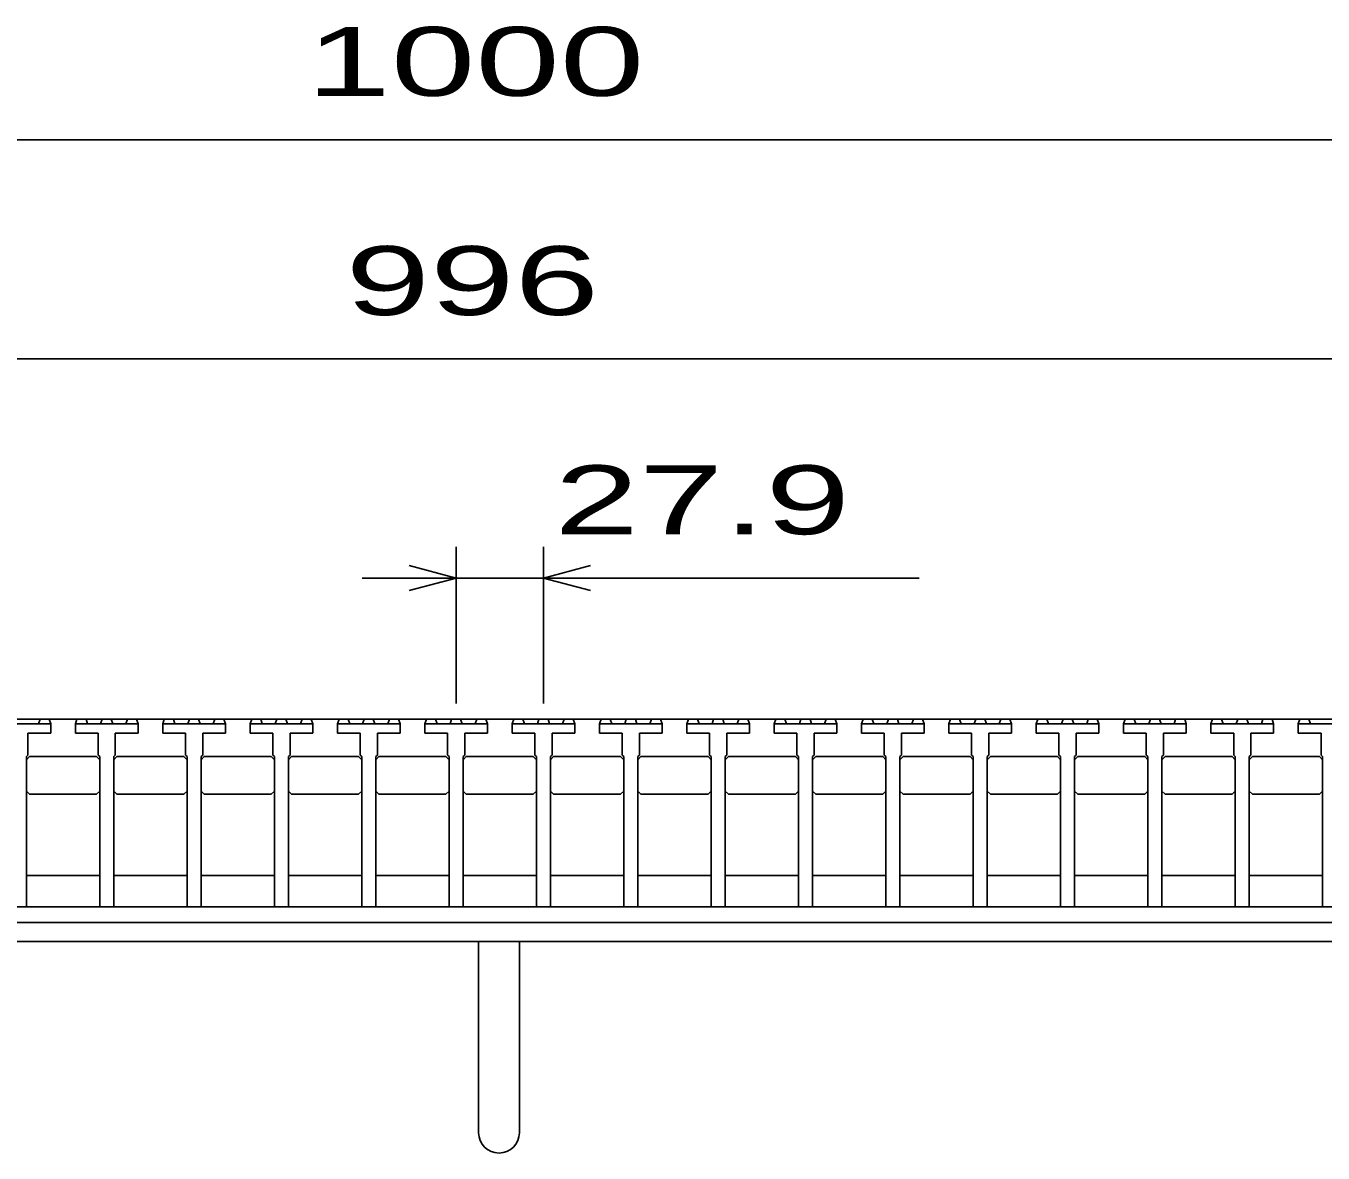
# Model space of a CAD drawing. Units: millimetres, scale not verified. Extents: x -1820 to 1731, y -1282 to 1054.
# Drawn here: x -1001.1 to -586.8, y -710.6 to -350.7 of the extents above; entities that cross this region are included whole.
import ezdxf
from ezdxf.enums import TextEntityAlignment as Align

# ---------------------------------------------------------------- set-up
doc = ezdxf.new("R2010")
doc.units = ezdxf.units.MM
doc.header["$LTSCALE"] = 10
for name, color, linetype, lineweight in [('16', 3, 'Continuous', 25), ('19', 6, 'Continuous', 25), ('22', 2, 'Continuous', 25)]:
    doc.layers.add(name, color=color, linetype=linetype, lineweight=lineweight)
doc.styles.add('ベクトル', font='')
doc.styles.get('ベクトル').set_extended_font_data('ベクトル')

msp = doc.modelspace()

# ---------------------------------------------------------------- linework, layer by layer
at = {"layer": '16'}
for p, q in [((-1348, -572), (-352, -572)), ((-993.2, -573.5), (-1013.2, -573.5)), ((-997.1, -573.5), (-996.6, -572)), ((-996.6, -572), (-993.7, -572)), ((-993.7, -572), (-993.2, -573.5)), ((-993.2, -576.5), (-993.2, -573.5)), ((-985.3, -573.5), (-984.8, -572)), ((-985.3, -573.5), (-985.3, -576.5)), ((-965.3, -573.5), (-985.3, -573.5)), ((-984.8, -572), (-981.9, -572)), ((-981.9, -572), (-981.4, -573.5)), ((-977.25, -573.5), (-976.75, -572)), ((-976.75, -572), (-973.85, -572)), ((-973.85, -572), (-973.35, -573.5)), ((-969.2, -573.5), (-968.7, -572)), ((-968.7, -572), (-965.8, -572)), ((-965.8, -572), (-965.3, -573.5)), ((-965.3, -576.5), (-965.3, -573.5)), ((-957.4, -573.5), (-956.9, -572)), ((-957.4, -573.5), (-957.4, -576.5)), ((-937.4, -573.5), (-957.4, -573.5)), ((-956.9, -572), (-954, -572)), ((-954, -572), (-953.5, -573.5)), ((-949.35, -573.5), (-948.85, -572)), ((-948.85, -572), (-945.95, -572)), ((-945.95, -572), (-945.45, -573.5)), ((-941.3, -573.5), (-940.8, -572)), ((-940.8, -572), (-937.9, -572)), ((-937.9, -572), (-937.4, -573.5)), ((-937.4, -576.5), (-937.4, -573.5)), ((-929.5, -573.5), (-929, -572)), ((-929.5, -573.5), (-929.5, -576.5)), ((-909.5, -573.5), (-929.5, -573.5)), ((-929, -572), (-926.1, -572)), ((-926.1, -572), (-925.6, -573.5)), ((-921.45, -573.5), (-920.95, -572)), ((-920.95, -572), (-918.05, -572)), ((-918.05, -572), (-917.55, -573.5)), ((-913.4, -573.5), (-912.9, -572)), ((-912.9, -572), (-910, -572)), ((-910, -572), (-909.5, -573.5)), ((-909.5, -576.5), (-909.5, -573.5)), ((-901.6, -573.5), (-901.1, -572)), ((-901.6, -573.5), (-901.6, -576.5)), ((-881.6, -573.5), (-901.6, -573.5)), ((-901.1, -572), (-898.2, -572)), ((-898.2, -572), (-897.7, -573.5)), ((-893.55, -573.5), (-893.05, -572)), ((-893.05, -572), (-890.15, -572)), ((-890.15, -572), (-889.65, -573.5)), ((-885.5, -573.5), (-885, -572)), ((-885, -572), (-882.1, -572)), ((-882.1, -572), (-881.6, -573.5)), ((-881.6, -576.5), (-881.6, -573.5)), ((-873.7, -573.5), (-873.2, -572)), ((-873.7, -573.5), (-873.7, -576.5)), ((-853.7, -573.5), (-873.7, -573.5)), ((-873.2, -572), (-870.3, -572)), ((-870.3, -572), (-869.8, -573.5)), ((-865.65, -573.5), (-865.15, -572)), ((-865.15, -572), (-862.25, -572)), ((-862.25, -572), (-861.75, -573.5)), ((-857.6, -573.5), (-857.1, -572)), ((-857.1, -572), (-854.2, -572)), ((-854.2, -572), (-853.7, -573.5)), ((-853.7, -576.5), (-853.7, -573.5)), ((-845.8, -573.5), (-845.3, -572)), ((-845.8, -573.5), (-845.8, -576.5)), ((-825.8, -573.5), (-845.8, -573.5)), ((-845.3, -572), (-842.4, -572)), ((-842.4, -572), (-841.9, -573.5)), ((-837.75, -573.5), (-837.25, -572)), ((-837.25, -572), (-834.35, -572)), ((-834.35, -572), (-833.85, -573.5)), ((-829.7, -573.5), (-829.2, -572)), ((-829.2, -572), (-826.3, -572)), ((-826.3, -572), (-825.8, -573.5)), ((-825.8, -576.5), (-825.8, -573.5)), ((-817.9, -573.5), (-817.4, -572)), ((-817.9, -573.5), (-817.9, -576.5)), ((-797.9, -573.5), (-817.9, -573.5)), ((-817.4, -572), (-814.5, -572)), ((-814.5, -572), (-814, -573.5)), ((-809.85, -573.5), (-809.35, -572)), ((-809.35, -572), (-806.45, -572)), ((-806.45, -572), (-805.95, -573.5)), ((-801.8, -573.5), (-801.3, -572)), ((-801.3, -572), (-798.4, -572)), ((-798.4, -572), (-797.9, -573.5)), ((-797.9, -576.5), (-797.9, -573.5)), ((-790, -573.5), (-789.5, -572)), ((-790, -573.5), (-790, -576.5)), ((-770, -573.5), (-790, -573.5)), ((-789.5, -572), (-786.6, -572)), ((-786.6, -572), (-786.1, -573.5)), ((-781.95, -573.5), (-781.45, -572)), ((-781.45, -572), (-778.55, -572)), ((-778.55, -572), (-778.05, -573.5)), ((-773.9, -573.5), (-773.4, -572)), ((-773.4, -572), (-770.5, -572)), ((-770.5, -572), (-770, -573.5)), ((-770, -576.5), (-770, -573.5)), ((-762.1, -573.5), (-761.6, -572)), ((-762.1, -573.5), (-762.1, -576.5)), ((-742.1, -573.5), (-762.1, -573.5)), ((-761.6, -572), (-758.7, -572)), ((-758.7, -572), (-758.2, -573.5)), ((-754.05, -573.5), (-753.55, -572)), ((-753.55, -572), (-750.65, -572)), ((-750.65, -572), (-750.15, -573.5)), ((-746, -573.5), (-745.5, -572)), ((-745.5, -572), (-742.6, -572)), ((-742.6, -572), (-742.1, -573.5)), ((-742.1, -576.5), (-742.1, -573.5)), ((-734.2, -573.5), (-733.7, -572)), ((-734.2, -573.5), (-734.2, -576.5)), ((-714.2, -573.5), (-734.2, -573.5)), ((-733.7, -572), (-730.8, -572)), ((-730.8, -572), (-730.3, -573.5)), ((-726.15, -573.5), (-725.65, -572)), ((-725.65, -572), (-722.75, -572)), ((-722.75, -572), (-722.25, -573.5)), ((-718.1, -573.5), (-717.6, -572)), ((-717.6, -572), (-714.7, -572)), ((-714.7, -572), (-714.2, -573.5)), ((-714.2, -576.5), (-714.2, -573.5)), ((-706.3, -573.5), (-705.8, -572)), ((-706.3, -573.5), (-706.3, -576.5)), ((-686.3, -573.5), (-706.3, -573.5)), ((-705.8, -572), (-702.9, -572)), ((-702.9, -572), (-702.4, -573.5)), ((-698.25, -573.5), (-697.75, -572)), ((-697.75, -572), (-694.85, -572)), ((-694.85, -572), (-694.35, -573.5)), ((-690.2, -573.5), (-689.7, -572)), ((-689.7, -572), (-686.8, -572)), ((-686.8, -572), (-686.3, -573.5)), ((-686.3, -576.5), (-686.3, -573.5)), ((-678.4, -573.5), (-677.9, -572)), ((-678.4, -573.5), (-678.4, -576.5)), ((-658.4, -573.5), (-678.4, -573.5)), ((-677.9, -572), (-675, -572)), ((-675, -572), (-674.5, -573.5)), ((-670.35, -573.5), (-669.85, -572)), ((-669.85, -572), (-666.95, -572)), ((-666.95, -572), (-666.45, -573.5)), ((-662.3, -573.5), (-661.8, -572)), ((-661.8, -572), (-658.9, -572)), ((-658.9, -572), (-658.4, -573.5)), ((-658.4, -576.5), (-658.4, -573.5)), ((-650.5, -573.5), (-650, -572)), ((-650.5, -573.5), (-650.5, -576.5)), ((-630.5, -573.5), (-650.5, -573.5)), ((-650, -572), (-647.1, -572)), ((-647.1, -572), (-646.6, -573.5)), ((-642.45, -573.5), (-641.95, -572)), ((-641.95, -572), (-639.05, -572)), ((-639.05, -572), (-638.55, -573.5)), ((-634.4, -573.5), (-633.9, -572)), ((-633.9, -572), (-631, -572)), ((-631, -572), (-630.5, -573.5)), ((-630.5, -576.5), (-630.5, -573.5)), ((-622.6, -573.5), (-622.1, -572)), ((-622.6, -573.5), (-622.6, -576.5)), ((-602.6, -573.5), (-622.6, -573.5)), ((-622.1, -572), (-619.2, -572)), ((-619.2, -572), (-618.7, -573.5)), ((-614.55, -573.5), (-614.05, -572)), ((-614.05, -572), (-611.15, -572)), ((-611.15, -572), (-610.65, -573.5)), ((-606.5, -573.5), (-606, -572)), ((-606, -572), (-603.1, -572)), ((-603.1, -572), (-602.6, -573.5)), ((-602.6, -576.5), (-602.6, -573.5)), ((-594.7, -573.5), (-594.2, -572)), ((-594.7, -573.5), (-594.7, -576.5)), ((-574.7, -573.5), (-594.7, -573.5)), ((-594.2, -572), (-591.3, -572)), ((-591.3, -572), (-590.8, -573.5)), ((-1000.45, -583.5), (-1000.45, -576.5)), ((-1000.45, -576.5), (-993.2, -576.5)), ((-985.3, -576.5), (-978.05, -576.5)), ((-978.05, -576.5), (-978.05, -583.5)), ((-972.55, -583.5), (-972.55, -576.5)), ((-972.55, -576.5), (-965.3, -576.5)), ((-957.4, -576.5), (-950.15, -576.5)), ((-950.15, -576.5), (-950.15, -583.5)), ((-944.65, -583.5), (-944.65, -576.5)), ((-944.65, -576.5), (-937.4, -576.5)), ((-929.5, -576.5), (-922.25, -576.5)), ((-922.25, -576.5), (-922.25, -583.5)), ((-916.75, -583.5), (-916.75, -576.5)), ((-916.75, -576.5), (-909.5, -576.5)), ((-901.6, -576.5), (-894.35, -576.5)), ((-894.35, -576.5), (-894.35, -583.5)), ((-888.85, -583.5), (-888.85, -576.5)), ((-888.85, -576.5), (-881.6, -576.5)), ((-873.7, -576.5), (-866.45, -576.5)), ((-866.45, -576.5), (-866.45, -583.5)), ((-860.95, -583.5), (-860.95, -576.5)), ((-860.95, -576.5), (-853.7, -576.5)), ((-845.8, -576.5), (-838.55, -576.5)), ((-838.55, -576.5), (-838.55, -583.5)), ((-833.05, -583.5), (-833.05, -576.5)), ((-833.05, -576.5), (-825.8, -576.5)), ((-817.9, -576.5), (-810.65, -576.5)), ((-810.65, -576.5), (-810.65, -583.5)), ((-805.15, -583.5), (-805.15, -576.5)), ((-805.15, -576.5), (-797.9, -576.5)), ((-790, -576.5), (-782.75, -576.5)), ((-782.75, -576.5), (-782.75, -583.5)), ((-777.25, -583.5), (-777.25, -576.5)), ((-777.25, -576.5), (-770, -576.5)), ((-762.1, -576.5), (-754.85, -576.5)), ((-754.85, -576.5), (-754.85, -583.5)), ((-749.35, -583.5), (-749.35, -576.5)), ((-749.35, -576.5), (-742.1, -576.5)), ((-734.2, -576.5), (-726.95, -576.5)), ((-726.95, -576.5), (-726.95, -583.5)), ((-721.45, -583.5), (-721.45, -576.5)), ((-721.45, -576.5), (-714.2, -576.5)), ((-706.3, -576.5), (-699.05, -576.5)), ((-699.05, -576.5), (-699.05, -583.5)), ((-693.55, -583.5), (-693.55, -576.5)), ((-693.55, -576.5), (-686.3, -576.5)), ((-678.4, -576.5), (-671.15, -576.5)), ((-671.15, -576.5), (-671.15, -583.5)), ((-665.65, -583.5), (-665.65, -576.5)), ((-665.65, -576.5), (-658.4, -576.5)), ((-650.5, -576.5), (-643.25, -576.5)), ((-643.25, -576.5), (-643.25, -583.5)), ((-637.75, -583.5), (-637.75, -576.5)), ((-637.75, -576.5), (-630.5, -576.5)), ((-622.6, -576.5), (-615.35, -576.5)), ((-615.35, -576.5), (-615.35, -583.5)), ((-609.85, -583.5), (-609.85, -576.5)), ((-609.85, -576.5), (-602.6, -576.5)), ((-594.7, -576.5), (-587.45, -576.5)), ((-587.45, -576.5), (-587.45, -583.5)), ((-1000.95, -584), (-1000.45, -583.5)), ((-1000.95, -632), (-1000.95, -584)), ((-1000.95, -585), (-999.95, -584)), ((-999.95, -584), (-978.55, -584)), ((-978.55, -584), (-977.55, -585)), ((-978.05, -583.5), (-977.55, -584)), ((-977.55, -584), (-977.55, -632)), ((-973.05, -584), (-972.55, -583.5)), ((-973.05, -632), (-973.05, -584)), ((-973.05, -585), (-972.05, -584)), ((-972.05, -584), (-950.65, -584)), ((-950.65, -584), (-949.65, -585)), ((-950.15, -583.5), (-949.65, -584)), ((-949.65, -584), (-949.65, -632)), ((-945.15, -584), (-944.65, -583.5)), ((-945.15, -632), (-945.15, -584)), ((-945.15, -585), (-944.15, -584)), ((-944.15, -584), (-922.75, -584)), ((-922.75, -584), (-921.75, -585)), ((-922.25, -583.5), (-921.75, -584)), ((-921.75, -584), (-921.75, -632)), ((-917.25, -584), (-916.75, -583.5)), ((-917.25, -632), (-917.25, -584)), ((-917.25, -585), (-916.25, -584)), ((-916.25, -584), (-894.85, -584)), ((-894.85, -584), (-893.85, -585)), ((-894.35, -583.5), (-893.85, -584)), ((-893.85, -584), (-893.85, -632)), ((-889.35, -584), (-888.85, -583.5)), ((-889.35, -632), (-889.35, -584)), ((-889.35, -585), (-888.35, -584)), ((-888.35, -584), (-866.95, -584)), ((-866.95, -584), (-865.95, -585)), ((-866.45, -583.5), (-865.95, -584)), ((-865.95, -584), (-865.95, -632)), ((-861.45, -584), (-860.95, -583.5)), ((-861.45, -632), (-861.45, -584)), ((-861.45, -585), (-860.45, -584)), ((-860.45, -584), (-839.05, -584)), ((-839.05, -584), (-838.05, -585)), ((-838.55, -583.5), (-838.05, -584)), ((-838.05, -584), (-838.05, -632)), ((-833.55, -584), (-833.05, -583.5)), ((-833.55, -632), (-833.55, -584)), ((-833.55, -585), (-832.55, -584)), ((-832.55, -584), (-811.15, -584)), ((-811.15, -584), (-810.15, -585)), ((-810.65, -583.5), (-810.15, -584)), ((-810.15, -584), (-810.15, -632)), ((-805.65, -584), (-805.15, -583.5)), ((-805.65, -632), (-805.65, -584)), ((-805.65, -585), (-804.65, -584)), ((-804.65, -584), (-783.25, -584)), ((-783.25, -584), (-782.25, -585)), ((-782.75, -583.5), (-782.25, -584)), ((-782.25, -584), (-782.25, -632)), ((-777.75, -584), (-777.25, -583.5)), ((-777.75, -632), (-777.75, -584)), ((-777.75, -585), (-776.75, -584)), ((-776.75, -584), (-755.35, -584)), ((-755.35, -584), (-754.35, -585)), ((-754.85, -583.5), (-754.35, -584)), ((-754.35, -584), (-754.35, -632)), ((-749.85, -584), (-749.35, -583.5)), ((-749.85, -632), (-749.85, -584)), ((-749.85, -585), (-748.85, -584)), ((-748.85, -584), (-727.45, -584)), ((-727.45, -584), (-726.45, -585)), ((-726.95, -583.5), (-726.45, -584)), ((-726.45, -584), (-726.45, -632)), ((-721.95, -584), (-721.45, -583.5)), ((-721.95, -632), (-721.95, -584)), ((-721.95, -585), (-720.95, -584)), ((-720.95, -584), (-699.55, -584)), ((-699.55, -584), (-698.55, -585)), ((-699.05, -583.5), (-698.55, -584)), ((-698.55, -584), (-698.55, -632)), ((-694.05, -584), (-693.55, -583.5)), ((-694.05, -632), (-694.05, -584)), ((-694.05, -585), (-693.05, -584)), ((-693.05, -584), (-671.65, -584)), ((-671.65, -584), (-670.65, -585)), ((-671.15, -583.5), (-670.65, -584)), ((-670.65, -584), (-670.65, -632)), ((-666.15, -584), (-665.65, -583.5)), ((-666.15, -632), (-666.15, -584)), ((-666.15, -585), (-665.15, -584)), ((-665.15, -584), (-643.75, -584)), ((-643.75, -584), (-642.75, -585)), ((-643.25, -583.5), (-642.75, -584)), ((-642.75, -584), (-642.75, -632)), ((-638.25, -584), (-637.75, -583.5)), ((-638.25, -632), (-638.25, -584)), ((-638.25, -585), (-637.25, -584)), ((-637.25, -584), (-615.85, -584)), ((-615.85, -584), (-614.85, -585)), ((-615.35, -583.5), (-614.85, -584)), ((-614.85, -584), (-614.85, -632)), ((-610.35, -584), (-609.85, -583.5)), ((-610.35, -632), (-610.35, -584)), ((-610.35, -585), (-609.35, -584)), ((-609.35, -584), (-587.95, -584)), ((-587.95, -584), (-586.95, -585)), ((-587.45, -583.5), (-586.95, -584)), ((-586.95, -584), (-586.95, -632)), ((-999.95, -596), (-1000.95, -595)), ((-978.55, -596), (-999.95, -596)), ((-977.55, -595), (-978.55, -596)), ((-972.05, -596), (-973.05, -595)), ((-950.65, -596), (-972.05, -596)), ((-949.65, -595), (-950.65, -596)), ((-944.15, -596), (-945.15, -595)), ((-922.75, -596), (-944.15, -596)), ((-921.75, -595), (-922.75, -596)), ((-916.25, -596), (-917.25, -595)), ((-894.85, -596), (-916.25, -596)), ((-893.85, -595), (-894.85, -596)), ((-888.35, -596), (-889.35, -595)), ((-866.95, -596), (-888.35, -596)), ((-865.95, -595), (-866.95, -596)), ((-860.45, -596), (-861.45, -595)), ((-839.05, -596), (-860.45, -596)), ((-838.05, -595), (-839.05, -596)), ((-832.55, -596), (-833.55, -595)), ((-811.15, -596), (-832.55, -596)), ((-810.15, -595), (-811.15, -596)), ((-804.65, -596), (-805.65, -595)), ((-783.25, -596), (-804.65, -596)), ((-782.25, -595), (-783.25, -596)), ((-776.75, -596), (-777.75, -595)), ((-755.35, -596), (-776.75, -596)), ((-754.35, -595), (-755.35, -596)), ((-748.85, -596), (-749.85, -595)), ((-727.45, -596), (-748.85, -596)), ((-726.45, -595), (-727.45, -596)), ((-720.95, -596), (-721.95, -595)), ((-699.55, -596), (-720.95, -596)), ((-698.55, -595), (-699.55, -596)), ((-693.05, -596), (-694.05, -595)), ((-671.65, -596), (-693.05, -596)), ((-670.65, -595), (-671.65, -596)), ((-665.15, -596), (-666.15, -595)), ((-643.75, -596), (-665.15, -596)), ((-642.75, -595), (-643.75, -596)), ((-637.25, -596), (-638.25, -595)), ((-615.85, -596), (-637.25, -596)), ((-614.85, -595), (-615.85, -596)), ((-609.35, -596), (-610.35, -595)), ((-587.95, -596), (-609.35, -596)), ((-586.95, -595), (-587.95, -596)), ((-1000.95, -622), (-977.55, -622)), ((-973.05, -622), (-949.65, -622)), ((-945.15, -622), (-921.75, -622)), ((-917.25, -622), (-893.85, -622)), ((-889.35, -622), (-865.95, -622)), ((-861.45, -622), (-838.05, -622)), ((-833.55, -622), (-810.15, -622)), ((-805.65, -622), (-782.25, -622)), ((-777.75, -622), (-754.35, -622)), ((-749.85, -622), (-726.45, -622)), ((-721.95, -622), (-698.55, -622)), ((-694.05, -622), (-670.65, -622)), ((-666.15, -622), (-642.75, -622)), ((-638.25, -622), (-614.85, -622)), ((-610.35, -622), (-586.95, -622)), ((-1340.25, -632), (-359.75, -632)), ((-1005.45, -632), (-1000.95, -632)), ((-977.55, -632), (-973.05, -632)), ((-949.65, -632), (-945.15, -632)), ((-921.75, -632), (-917.25, -632)), ((-893.85, -632), (-889.35, -632)), ((-865.95, -632), (-861.45, -632)), ((-838.05, -632), (-833.55, -632)), ((-810.15, -632), (-805.65, -632)), ((-782.25, -632), (-777.75, -632)), ((-754.35, -632), (-749.85, -632)), ((-726.45, -632), (-721.95, -632)), ((-698.55, -632), (-694.05, -632)), ((-670.65, -632), (-666.15, -632)), ((-642.75, -632), (-638.25, -632)), ((-614.85, -632), (-610.35, -632)), ((-586.95, -632), (-582.45, -632)), ((-359.75, -637), (-1340.25, -637))]:
    msp.add_line(p, q, dxfattribs=at)
at = {"layer": '19'}
for p, q in [((-1350, -637), (-350, -637)), ((-350, -643), (-1350, -643)), ((-856.5, -704.11), (-856.5, -643)), ((-843.5, -704.11), (-843.5, -643))]:
    msp.add_line(p, q, dxfattribs=at)
msp.add_arc((-850, -704.11), 6.5, 180, 0, dxfattribs=at)
at = {"layer": '22', "color": 4}
for p, q in [((-1350, -387), (-350, -387)), ((-1348, -457), (-352, -457)), ((-863.7, -567), (-863.7, -517)), ((-835.8, -517), (-835.8, -567)), ((-863.7, -527), (-878.7, -523)), ((-835.8, -527), (-820.8, -523)), ((-863.7, -527), (-893.7, -527)), ((-878.7, -531), (-863.7, -527)), ((-863.7, -527), (-835.8, -527)), ((-820.8, -531), (-835.8, -527)), ((-835.8, -527), (-715.8, -527))]:
    msp.add_line(p, q, dxfattribs=at)

# ---------------------------------------------------------------- texts
at = {"layer": '22', "style": 'ベクトル', "width": 1.65}
for s, p in [(' 1000 ', (-925, -362)), (' 996 ', (-912.5, -432)), (' 27.9 ', (-845.8, -502))]:
    msp.add_text(s, height=21.99, dxfattribs=at).set_placement(p, align=Align.MIDDLE_LEFT)

doc.saveas('drawing.dxf')
